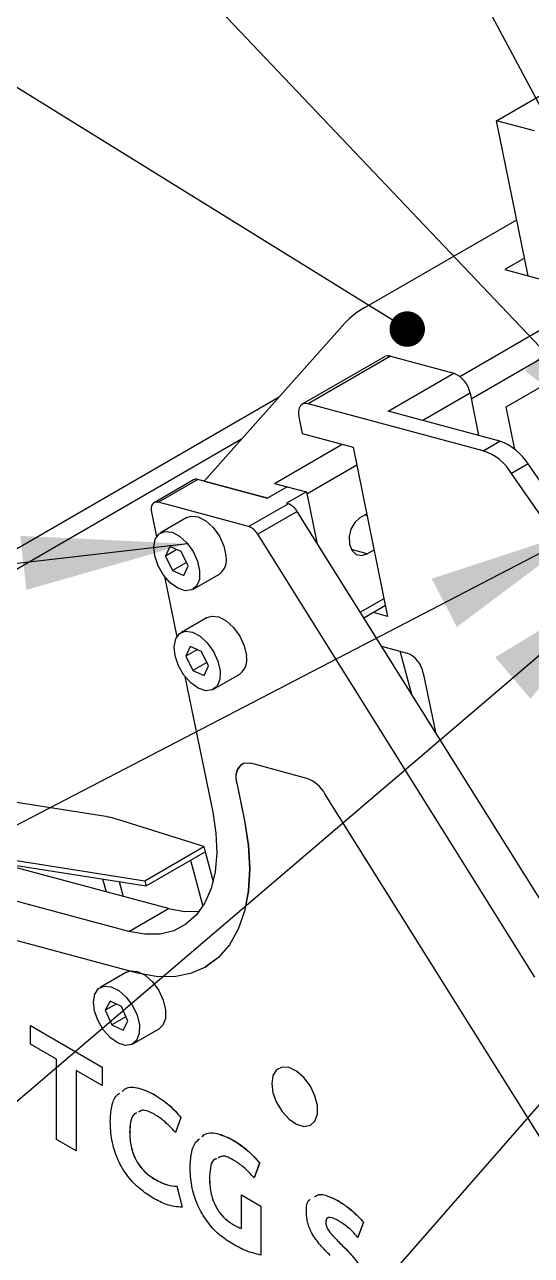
# Model space of a CAD drawing. Header units: millimetres. Extents: x 2 to 418, y 2 to 295.
# Drawn here: x 341.85 to 352.75, y 92.1 to 118.53 of the extents above; entities that cross this region are included whole.
import ezdxf

# ---------------------------------------------------------------- set-up
doc = ezdxf.new("R2010")
doc.units = ezdxf.units.MM
doc.dimstyles.new('SLDDIMSTYLE0', dxfattribs={"dimtxt": 0.18, "dimasz": 0.762, "dimexe": 0, "dimexo": 0.0625, "dimgap": 0, "dimtad": 0, "dimtih": 1, "dimtoh": 1, "dimdec": 0, "dimrnd": 1e-09, "dimzin": 0, "dimdsep": 46, "dimtxsty": 'Standard', "dimblk1": 'DOT', "dimblk2": 'DOT', "dimsah": 1, "dimcen": 0.09, "dimadec": 0, "dimazin": 0, "dimtfac": 0.762, "dimtdec": 0, "dimtofl": 0, "dimtmove": 0, "dimatfit": 3, "dimldrblk": 'DOT', "dimfxl": 1, "dimfrac": 2, "dimtolj": 1, "dimtzin": 0, "dimarcsym": 0})
doc.dimstyles.new('SLDDIMSTYLE1', dxfattribs={"dimtxt": 0.18, "dimasz": 3.556, "dimexe": 0, "dimexo": 0.0625, "dimgap": 0, "dimtad": 0, "dimtih": 1, "dimtoh": 1, "dimdec": 0, "dimrnd": 1e-09, "dimzin": 0, "dimdsep": 46, "dimtxsty": 'Standard', "dimsah": 1, "dimcen": 0.09, "dimadec": 0, "dimazin": 0, "dimtfac": 3.556, "dimtdec": 0, "dimtofl": 0, "dimtmove": 0, "dimatfit": 3, "dimfxl": 1, "dimfrac": 2, "dimtolj": 1, "dimtzin": 0, "dimarcsym": 0})

# ---------------------------------------------------------------- blocks, each defined once
blk = doc.blocks.new('_Dot')
at = {"color": 0, "linetype": 'ByBlock', "lineweight": -2}
blk.add_line((-0.5, 0), (-1, 0), dxfattribs=at)
at = {"color": 0, "linetype": 'ByBlock', "const_width": 0.5}
blk.add_lwpolyline([(-0.25, 0, 1), (0.25, 0, 1)], format="xyb", close=True, dxfattribs=at)

msp = doc.modelspace()

# ---------------------------------------------------------------- linework, layer by layer
at = {"color": 7, "linetype": 'Continuous', "lineweight": 25}
for p, q in [((352, 116.463), (353.272, 117.198)), ((352.681, 113.132), (352, 116.463)), ((352.819, 116.243), (352, 116.463)), ((349.17, 112.453), (352.434, 114.338)), ((352.603, 113.511), (352.179, 113.267)), ((352.179, 113.267), (353.135, 113.01)), ((351.21, 110.975), (354.236, 112.722)), ((345.711, 108.724), (348.739, 112.12)), ((354.582, 112.291), (351.456, 110.487)), ((352.21, 110.321), (354.692, 111.754)), ((349.591, 111.397), (347.824, 110.376)), ((349.718, 111.408), (347.95, 110.388)), ((349.718, 111.408), (351.084, 111.042)), ((349.67, 110.226), (351.084, 111.042)), ((337.117, 104.642), (347.327, 110.536)), ((351.431, 110.611), (351.616, 109.705)), ((351.715, 109.379), (347.95, 110.388)), ((352.069, 109.583), (349.67, 110.226)), ((347.75, 110.103), (347.824, 109.745)), ((347.824, 109.745), (348.916, 109.453)), ((337.233, 104.27), (346.52, 109.631)), ((347.228, 108.676), (348.682, 109.516)), ((348.916, 109.453), (349.659, 105.822)), ((351.715, 109.379), (352.069, 109.583)), ((348.996, 109.066), (347.921, 108.446)), ((352.678, 109.095), (352.324, 108.891)), ((360.403, 97.194), (352.324, 108.891)), ((360.757, 97.398), (352.678, 109.095)), ((345.484, 108.751), (344.636, 108.261)), ((345.579, 108.759), (344.731, 108.27)), ((347.077, 108.358), (345.579, 108.759)), ((345.711, 108.724), (347.077, 108.358)), ((347.228, 108.676), (347.501, 108.603)), ((347.501, 108.603), (347.077, 108.358)), ((347.911, 108.494), (347.487, 108.249)), ((347.501, 108.603), (347.911, 108.494)), ((347.911, 108.494), (348.134, 107.404)), ((346.67, 107.75), (344.731, 108.27)), ((346.67, 107.75), (347.518, 108.24)), ((347.518, 108.24), (347.487, 108.249)), ((344.581, 108.056), (344.689, 107.529)), ((345.342, 107.942), (344.776, 107.616)), ((347.714, 108.075), (346.865, 107.585)), ((353.674, 98.567), (347.714, 108.075)), ((349.21, 108.02), (349.061, 107.934)), ((349.176, 108), (349.216, 107.989)), ((352.825, 98.077), (346.865, 107.585)), ((344.978, 107.32), (344.883, 107.114)), ((345.221, 107.216), (344.978, 107.32)), ((345.128, 107.255), (344.883, 107.114)), ((344.883, 107.114), (345.031, 106.803)), ((345.369, 106.905), (345.221, 107.216)), ((349.219, 107.165), (349.367, 107.25)), ((345.334, 106.978), (345.031, 106.803)), ((345.031, 106.803), (345.274, 106.699)), ((345.274, 106.699), (345.369, 106.905)), ((344.863, 106.677), (345.128, 105.383)), ((345.476, 106.403), (346.042, 106.73)), ((349.071, 105.909), (349.581, 106.204)), ((349.612, 106.053), (349.149, 105.785)), ((345.781, 105.796), (345.215, 105.469)), ((349.659, 105.822), (349.354, 105.904)), ((349.528, 105.181), (350.079, 105.033)), ((345.417, 105.174), (345.322, 104.967)), ((345.568, 105.109), (345.322, 104.967)), ((345.322, 104.967), (345.471, 104.657)), ((345.66, 105.069), (345.417, 105.174)), ((345.808, 104.759), (345.66, 105.069)), ((350.176, 104.147), (349.929, 105.073)), ((345.773, 104.831), (345.471, 104.657)), ((345.471, 104.657), (345.714, 104.552)), ((345.714, 104.552), (345.808, 104.759)), ((345.302, 104.531), (345.898, 101.617)), ((345.915, 104.257), (346.481, 104.583)), ((350.425, 104.602), (350.685, 103.335)), ((347.921, 102.343), (346.717, 102.666)), ((343.504, 101.538), (337.805, 102.433)), ((346.418, 102.24), (346.417, 102.239)), ((346.417, 102.239), (346.581, 101.434)), ((346.418, 102.24), (346.583, 101.435)), ((354.764, 91.719), (348.312, 102.012)), ((344.947, 99.546), (338.137, 101.37)), ((345.709, 100.878), (343.902, 101.447)), ((346.583, 101.435), (346.581, 101.434)), ((340.258, 100.802), (344.44, 100.145)), ((344.44, 100.145), (345.709, 100.878)), ((344.469, 100.036), (345.738, 100.769)), ((345.709, 100.878), (345.738, 100.769)), ((345.738, 100.769), (345.908, 100.132)), ((344.098, 99.056), (338.38, 100.587)), ((341.198, 100.55), (344.469, 100.036)), ((345.423, 100.587), (345.687, 99.597)), ((344.44, 100.145), (344.469, 100.036)), ((344.098, 99.056), (344.947, 99.546)), ((344.281, 98.161), (339.836, 99.352)), ((344.047, 98.181), (343.481, 97.854)), ((345.739, 98.292), (345.741, 98.292)), ((343.69, 97.561), (343.587, 97.363)), ((343.934, 97.446), (343.69, 97.561)), ((343.822, 97.498), (343.587, 97.363)), ((343.587, 97.363), (343.729, 97.05)), ((344.075, 97.133), (343.934, 97.446)), ((341.979, 97.035), (341.981, 97.036)), ((341.979, 97.035), (343.524, 96.144)), ((341.979, 96.639), (341.979, 97.035)), ((341.981, 97.036), (343.525, 96.144)), ((344.033, 97.226), (343.729, 97.05)), ((343.729, 97.05), (343.972, 96.935)), ((343.972, 96.935), (344.075, 97.133)), ((344.181, 96.642), (344.747, 96.968)), ((342.543, 96.313), (341.979, 96.639)), ((342.543, 94.587), (342.543, 96.313)), ((343.524, 95.747), (342.96, 96.073)), ((342.96, 96.073), (342.96, 94.346)), ((342.961, 96.072), (342.961, 94.347)), ((343.524, 96.144), (343.524, 95.747)), ((343.524, 96.144), (343.525, 96.144)), ((343.525, 96.144), (343.525, 95.748)), ((343.524, 95.747), (343.525, 95.748)), ((344.642, 95.554), (344.644, 95.555)), ((345.215, 95.061), (345.096, 94.742)), ((345.216, 95.062), (345.097, 94.743)), ((345.215, 95.061), (345.216, 95.062)), ((344.112, 94.75), (344.113, 94.751)), ((345.096, 94.742), (345.097, 94.743)), ((342.96, 94.346), (342.543, 94.587)), ((342.96, 94.346), (342.961, 94.347)), ((346.31, 94.591), (346.312, 94.592)), ((346.906, 94.085), (346.787, 93.763)), ((346.908, 94.086), (346.789, 93.764)), ((346.906, 94.085), (346.908, 94.086)), ((344.65, 93.738), (344.652, 93.739)), ((345.126, 93.583), (345.127, 93.584)), ((345.126, 93.583), (345.24, 93.133)), ((345.127, 93.584), (345.241, 93.133)), ((345.828, 93.753), (345.829, 93.754)), ((346.787, 93.763), (346.789, 93.764)), ((346.514, 93.398), (346.516, 93.399)), ((346.514, 92.678), (346.514, 93.398)), ((346.514, 93.398), (346.931, 93.157)), ((346.516, 93.399), (346.932, 93.158)), ((345.24, 93.133), (345.241, 93.133)), ((346.931, 93.157), (346.932, 93.158)), ((346.931, 93.157), (346.931, 92.107)), ((346.932, 93.158), (346.932, 92.108)), ((348.591, 93.275), (348.592, 93.276)), ((346.318, 92.775), (346.319, 92.776)), ((348.328, 92.811), (348.33, 92.812)), ((349.137, 92.813), (349.018, 92.488)), ((349.139, 92.813), (349.019, 92.489)), ((349.137, 92.813), (349.139, 92.813)), ((348.66, 92.339), (348.661, 92.34)), ((349.018, 92.488), (349.019, 92.489)), ((346.931, 92.107), (346.932, 92.108))]:
    msp.add_line(p, q, dxfattribs=at)
at = {"color": 8, "linetype": 'Continuous', "lineweight": 25}
for p, q in [((351.431, 110.611), (350.416, 110.026)), ((352.397, 109.404), (352.21, 110.321)), ((349.219, 107.165), (348.879, 107.256)), ((343.613, 99.903), (343.539, 100.182)), ((343.89, 100.127), (343.976, 99.806))]:
    msp.add_line(p, q, dxfattribs=at)
at = {"color": 7, "linetype": 'Continuous', "lineweight": 25, "flags": 128}
for points in [[(347.95, 110.388), (347.899, 110.395), (347.851, 110.389), (347.811, 110.368), (347.779, 110.335), (347.756, 110.29), (347.743, 110.235), (347.741, 110.172), (347.75, 110.103)], [(344.731, 108.27), (344.692, 108.275), (344.657, 108.27), (344.626, 108.255), (344.602, 108.23), (344.585, 108.196), (344.575, 108.155), (344.574, 108.108), (344.581, 108.056)], [(345.342, 107.942), (345.437, 107.973), (345.589, 107.955), (345.751, 107.869), (345.908, 107.726), (346.041, 107.54), (346.136, 107.332), (346.183, 107.125)], [(349.061, 107.934), (348.951, 107.837), (348.869, 107.697), (348.829, 107.534), (348.836, 107.374), (348.889, 107.24), (348.981, 107.153), (349.096, 107.127), (349.219, 107.165)], [(345.617, 106.799), (345.611, 106.614), (345.552, 106.472), (345.447, 106.389), (345.307, 106.373), (345.148, 106.426), (344.986, 106.542), (344.84, 106.708), (344.724, 106.908), (344.652, 107.118), (344.631, 107.317), (344.664, 107.482), (344.747, 107.596), (344.871, 107.647), (345.023, 107.628), (345.186, 107.542), (345.342, 107.399), (345.475, 107.213), (345.57, 107.006), (345.617, 106.799)], [(345.781, 105.796), (345.876, 105.827), (346.028, 105.808), (346.191, 105.722), (346.347, 105.579), (346.48, 105.394), (346.575, 105.186), (346.622, 104.979)], [(346.056, 104.652), (346.05, 104.468), (345.991, 104.326), (345.886, 104.243), (345.747, 104.226), (345.587, 104.279), (345.426, 104.395), (345.279, 104.562), (345.163, 104.761), (345.091, 104.972), (345.071, 105.17), (345.104, 105.336), (345.186, 105.45), (345.31, 105.5), (345.462, 105.482), (345.625, 105.396), (345.781, 105.253), (345.914, 105.067), (346.009, 104.859), (346.056, 104.652)], [(346.417, 102.239), (346.403, 102.341), (346.406, 102.436), (346.425, 102.518), (346.459, 102.586), (346.508, 102.636), (346.568, 102.667), (346.639, 102.677), (346.717, 102.666)], [(345.898, 101.617), (345.967, 101.165), (345.984, 100.736), (345.95, 100.339), (345.864, 99.981), (345.729, 99.669), (345.548, 99.411), (345.323, 99.211), (345.06, 99.073), (344.765, 99.001), (344.442, 98.995), (344.098, 99.056)], [(346.581, 101.434), (346.664, 100.904), (346.692, 100.398), (346.664, 99.923), (346.581, 99.49), (346.445, 99.103), (346.257, 98.771), (346.02, 98.499), (345.74, 98.292), (345.42, 98.152), (345.066, 98.084), (344.684, 98.087), (344.281, 98.161)], [(346.583, 101.435), (346.666, 100.905), (346.694, 100.399), (346.666, 99.924), (346.583, 99.49), (346.446, 99.104), (346.258, 98.772), (346.022, 98.5), (345.741, 98.293), (345.741, 98.292)], [(344.947, 99.546), (345.29, 99.485), (345.613, 99.49)], [(344.047, 98.181), (344.134, 98.211), (344.284, 98.196), (344.447, 98.114), (344.604, 97.974)], [(344.038, 97.648), (344.173, 97.464), (344.271, 97.257), (344.321, 97.049), (344.318, 96.863), (344.262, 96.718), (344.16, 96.631), (344.021, 96.61), (343.863, 96.659), (343.701, 96.772), (343.553, 96.936), (343.435, 97.134), (343.36, 97.344), (343.336, 97.544), (343.366, 97.712), (343.446, 97.83), (343.568, 97.884), (343.718, 97.87), (343.881, 97.788), (344.038, 97.648)], [(344.604, 97.974), (344.739, 97.791), (344.836, 97.584), (344.886, 97.376), (344.883, 97.189), (344.828, 97.045), (344.747, 96.968)], [(347.166, 95.795), (347.193, 95.594), (347.271, 95.384), (347.391, 95.187), (347.54, 95.025), (347.702, 94.916), (347.86, 94.871), (347.997, 94.895), (348.097, 94.986), (348.15, 95.133), (348.15, 95.322), (348.097, 95.53), (347.997, 95.736), (347.86, 95.918), (347.702, 96.055), (347.54, 96.134), (347.391, 96.144), (347.271, 96.086), (347.193, 95.965), (347.166, 95.795)]]:
    msp.add_lwpolyline(points, dxfattribs=at)
at = {"color": 7, "linetype": 'Continuous', "lineweight": 25}
for centre, radius, start, end in [((350.015, 110.916), 1.754, 118.7782, 136.6595), ((349.668, 111.254), 0.163, 72.0717, 118.1405), ((350.864, 110.511), 0.575, 10.0845, 67.5048), ((351.677, 108.471), 1.179, 31.9504, 70.5993), ((351.324, 108.267), 1.179, 31.9504, 70.5993), ((345.542, 108.643), 0.122, 72.0719, 118.1406), ((347.394, 107.895), 0.367, 29.2767, 70.1216), ((346.545, 107.405), 0.367, 29.2767, 70.1216), ((345.811, 107.035), 0.382, 307.0622, 13.6797), ((346.251, 104.888), 0.382, 307.0621, 13.6797), ((349.859, 104.501), 0.575, 10.0842, 67.505), ((346.758, 102.368), 0.363, 129.286, 200.7109), ((347.672, 101.653), 0.733, 29.2767, 70.1215), ((343.094, 98.82), 2.749, 72.8989, 81.4236)]:
    msp.add_arc(centre, radius, start, end, dxfattribs=at)
for points, knots in [([(343.955, 95.628), (343.975, 95.646), (344.063, 95.726), (344.31, 95.713), (344.532, 95.607), (344.642, 95.554)], [0, 0, 0, 0, 0.125311, 0.562173, 1, 1, 1, 1]), ([(343.956, 95.629), (343.976, 95.647), (344.065, 95.726), (344.311, 95.714), (344.533, 95.608), (344.644, 95.555)], [0, 0, 0, 0, 0.125311, 0.562173, 1, 1, 1, 1]), ([(343.695, 94.982), (343.701, 95.087), (343.714, 95.298), (343.79, 95.509), (343.878, 95.57), (343.901, 95.586)], [0, 0, 0, 0, 0.422428, 0.844286, 1, 1, 1, 1]), ([(344.642, 95.554), (344.755, 95.482), (344.955, 95.354), (345.136, 95.151), (345.215, 95.061)], [0, 0, 0, 0, 0.5601703, 1, 1, 1, 1]), ([(344.644, 95.555), (344.756, 95.483), (344.956, 95.355), (345.137, 95.152), (345.216, 95.062)], [0, 0, 0, 0, 0.5601703, 1, 1, 1, 1]), ([(344.264, 95.157), (344.244, 95.15), (344.172, 95.124), (344.124, 94.967), (344.116, 94.823), (344.112, 94.75)], [0, 0, 0, 0, 0.168374, 0.583663, 1, 1, 1, 1]), ([(344.266, 95.158), (344.245, 95.151), (344.173, 95.125), (344.125, 94.968), (344.117, 94.823), (344.113, 94.751)], [0, 0, 0, 0, 0.168374, 0.583663, 1, 1, 1, 1]), ([(344.63, 95.137), (344.542, 95.182), (344.414, 95.249), (344.328, 95.193), (344.301, 95.175)], [0, 0, 0, 0, 0.677828, 1, 1, 1, 1]), ([(345.096, 94.742), (345.012, 94.832), (344.863, 94.992), (344.701, 95.093), (344.63, 95.137)], [0, 0, 0, 0, 0.5597243, 1, 1, 1, 1]), ([(344.62, 93.331), (344.525, 93.391), (344.335, 93.511), (344.064, 93.79), (343.84, 94.163), (343.712, 94.584), (343.701, 94.849), (343.695, 94.982)], [0, 0, 0, 0, 0.1870713, 0.373658, 0.5599517, 0.7795919, 1, 1, 1, 1]), ([(344.112, 94.75), (344.116, 94.648), (344.125, 94.444), (344.246, 94.118), (344.446, 93.871), (344.582, 93.782), (344.65, 93.738)], [0, 0, 0, 0, 0.2810143, 0.559489, 0.7793593, 1, 1, 1, 1]), ([(344.113, 94.751), (344.118, 94.649), (344.126, 94.444), (344.248, 94.119), (344.447, 93.871), (344.583, 93.783), (344.652, 93.739)], [0, 0, 0, 0, 0.2810143, 0.559489, 0.7793593, 1, 1, 1, 1]), ([(345.669, 94.65), (345.682, 94.663), (345.76, 94.739), (345.987, 94.741), (346.203, 94.641), (346.31, 94.591)], [0, 0, 0, 0, 0.090931, 0.545058, 1, 1, 1, 1]), ([(345.67, 94.651), (345.683, 94.664), (345.761, 94.739), (345.988, 94.742), (346.204, 94.642), (346.312, 94.592)], [0, 0, 0, 0, 0.090931, 0.545058, 1, 1, 1, 1]), ([(345.411, 93.989), (345.417, 94.093), (345.427, 94.299), (345.501, 94.514), (345.589, 94.582), (345.616, 94.604)], [0, 0, 0, 0, 0.407129, 0.81365, 1, 1, 1, 1]), ([(346.31, 94.591), (346.427, 94.518), (346.635, 94.387), (346.824, 94.177), (346.906, 94.085)], [0, 0, 0, 0, 0.560409, 1, 1, 1, 1]), ([(346.312, 94.592), (346.429, 94.519), (346.637, 94.388), (346.825, 94.178), (346.908, 94.086)], [0, 0, 0, 0, 0.560409, 1, 1, 1, 1]), ([(345.977, 94.175), (345.957, 94.168), (345.882, 94.145), (345.841, 93.975), (345.832, 93.827), (345.828, 93.753)], [0, 0, 0, 0, 0.160443, 0.579673, 1, 1, 1, 1]), ([(345.979, 94.176), (345.958, 94.169), (345.884, 94.146), (345.842, 93.976), (345.834, 93.828), (345.829, 93.754)], [0, 0, 0, 0, 0.160443, 0.579673, 1, 1, 1, 1]), ([(346.362, 94.137), (346.271, 94.188), (346.136, 94.266), (346.045, 94.209), (346.015, 94.191)], [0, 0, 0, 0, 0.669411, 1, 1, 1, 1]), ([(346.787, 93.763), (346.712, 93.847), (346.576, 93.999), (346.428, 94.095), (346.362, 94.137)], [0, 0, 0, 0, 0.5599798, 1, 1, 1, 1]), ([(346.302, 92.36), (346.209, 92.421), (346.024, 92.541), (345.766, 92.825), (345.555, 93.191), (345.429, 93.601), (345.417, 93.86), (345.411, 93.989)], [0, 0, 0, 0, 0.186907, 0.373469, 0.559867, 0.77967, 1, 1, 1, 1]), ([(344.65, 93.738), (344.742, 93.69), (344.907, 93.603), (345.059, 93.589), (345.126, 93.583)], [0, 0, 0, 0, 0.560002, 1, 1, 1, 1]), ([(344.652, 93.739), (344.744, 93.69), (344.909, 93.604), (345.06, 93.59), (345.127, 93.584)], [0, 0, 0, 0, 0.560002, 1, 1, 1, 1]), ([(345.828, 93.753), (345.832, 93.656), (345.842, 93.461), (345.945, 93.157), (346.123, 92.906), (346.253, 92.819), (346.318, 92.775)], [0, 0, 0, 0, 0.280934, 0.560287, 0.77983, 1, 1, 1, 1]), ([(345.829, 93.754), (345.834, 93.657), (345.843, 93.462), (345.946, 93.157), (346.125, 92.907), (346.254, 92.82), (346.319, 92.776)], [0, 0, 0, 0, 0.280934, 0.560287, 0.77983, 1, 1, 1, 1]), ([(345.24, 93.133), (345.128, 93.143), (344.93, 93.162), (344.715, 93.279), (344.62, 93.331)], [0, 0, 0, 0, 0.559227, 1, 1, 1, 1]), ([(347.911, 93.026), (347.913, 93.14), (347.916, 93.263), (347.987, 93.3), (347.992, 93.303)], [0, 0, 0, 0, 0.930234, 1, 1, 1, 1]), ([(348.088, 93.357), (348.114, 93.376), (348.189, 93.431), (348.376, 93.384), (348.519, 93.311), (348.591, 93.275)], [0, 0, 0, 0, 0.2136027, 0.6064344, 1, 1, 1, 1]), ([(348.089, 93.358), (348.116, 93.377), (348.191, 93.432), (348.377, 93.384), (348.521, 93.312), (348.592, 93.276)], [0, 0, 0, 0, 0.2136027, 0.6064344, 1, 1, 1, 1]), ([(348.425, 92.097), (348.354, 92.168), (348.211, 92.31), (348.034, 92.552), (347.925, 92.81), (347.916, 92.954), (347.911, 93.026)], [0, 0, 0, 0, 0.28093, 0.560496, 0.780169, 1, 1, 1, 1]), ([(348.591, 93.275), (348.697, 93.207), (348.888, 93.086), (349.061, 92.896), (349.137, 92.813)], [0, 0, 0, 0, 0.559717, 1, 1, 1, 1]), ([(348.592, 93.276), (348.699, 93.208), (348.889, 93.087), (349.062, 92.897), (349.139, 92.813)], [0, 0, 0, 0, 0.559717, 1, 1, 1, 1]), ([(346.318, 92.775), (346.355, 92.754), (346.421, 92.715), (346.486, 92.689), (346.514, 92.678)], [0, 0, 0, 0, 0.560154, 1, 1, 1, 1]), ([(346.319, 92.776), (346.356, 92.755), (346.422, 92.716), (346.487, 92.69), (346.516, 92.678)], [0, 0, 0, 0, 0.560154, 1, 1, 1, 1]), ([(348.612, 92.838), (348.549, 92.873), (348.471, 92.916), (348.386, 92.918), (348.352, 92.901), (348.331, 92.863), (348.329, 92.828), (348.328, 92.811)], [0, 0, 0, 0, 0.499264, 0.624473, 0.74961, 0.874723, 1, 1, 1, 1]), ([(348.328, 92.811), (348.33, 92.789), (348.333, 92.744), (348.376, 92.648), (348.487, 92.507), (348.591, 92.406), (348.66, 92.339)], [0, 0, 0, 0, 0.124781, 0.249312, 0.498866, 1, 1, 1, 1]), ([(348.388, 92.915), (348.376, 92.911), (348.352, 92.902), (348.333, 92.864), (348.331, 92.829), (348.33, 92.812)], [0, 0, 0, 0, 0.323891, 0.661725, 1, 1, 1, 1]), ([(348.33, 92.812), (348.331, 92.79), (348.334, 92.745), (348.378, 92.649), (348.489, 92.507), (348.592, 92.407), (348.661, 92.34)], [0, 0, 0, 0, 0.124781, 0.249312, 0.498866, 1, 1, 1, 1]), ([(349.018, 92.488), (348.946, 92.568), (348.816, 92.71), (348.675, 92.799), (348.612, 92.838)], [0, 0, 0, 0, 0.560015, 1, 1, 1, 1]), ([(346.931, 92.107), (346.816, 92.136), (346.61, 92.187), (346.396, 92.307), (346.302, 92.36)], [0, 0, 0, 0, 0.559626, 1, 1, 1, 1]), ([(348.66, 92.339), (348.74, 92.258), (348.9, 92.096), (349.11, 91.831), (349.225, 91.535), (349.232, 91.375), (349.235, 91.295)], [0, 0, 0, 0, 0.281115, 0.56072, 0.779796, 1, 1, 1, 1]), ([(348.661, 92.34), (348.741, 92.259), (348.901, 92.097), (349.111, 91.832), (349.226, 91.536), (349.233, 91.376), (349.237, 91.296)], [0, 0, 0, 0, 0.281115, 0.56072, 0.779796, 1, 1, 1, 1])]:
    msp.add_open_spline(points, degree=3, knots=knots, dxfattribs=at)

# ---------------------------------------------------------------- leaders
at = {"color": 7, "linetype": 'Continuous', "lineweight": 0}
for points, dimstyle in [([(355.57, 113.953), (348.089, 152.604)], 'SLDDIMSTYLE1'), ([(356.496, 110.119), (337.271, 146.098)], 'SLDDIMSTYLE1'), ([(355.482, 108.918), (326.139, 139.794)], 'SLDDIMSTYLE1'), ([(350.08, 111.99), (314.813, 133.779)], 'SLDDIMSTYLE0'), ([(354.032, 107.75), (316.54, 88.277)], 'SLDDIMSTYLE1'), ([(345.358, 107.38), (297.941, 101.871)], 'SLDDIMSTYLE1'), ([(355.056, 106.805), (325.437, 81.555)], 'SLDDIMSTYLE1'), ([(356.107, 98.988), (334.533, 74.337)], 'SLDDIMSTYLE0')]:
    msp.add_leader(points, dimstyle=dimstyle, dxfattribs=at)

doc.saveas('drawing.dxf')
